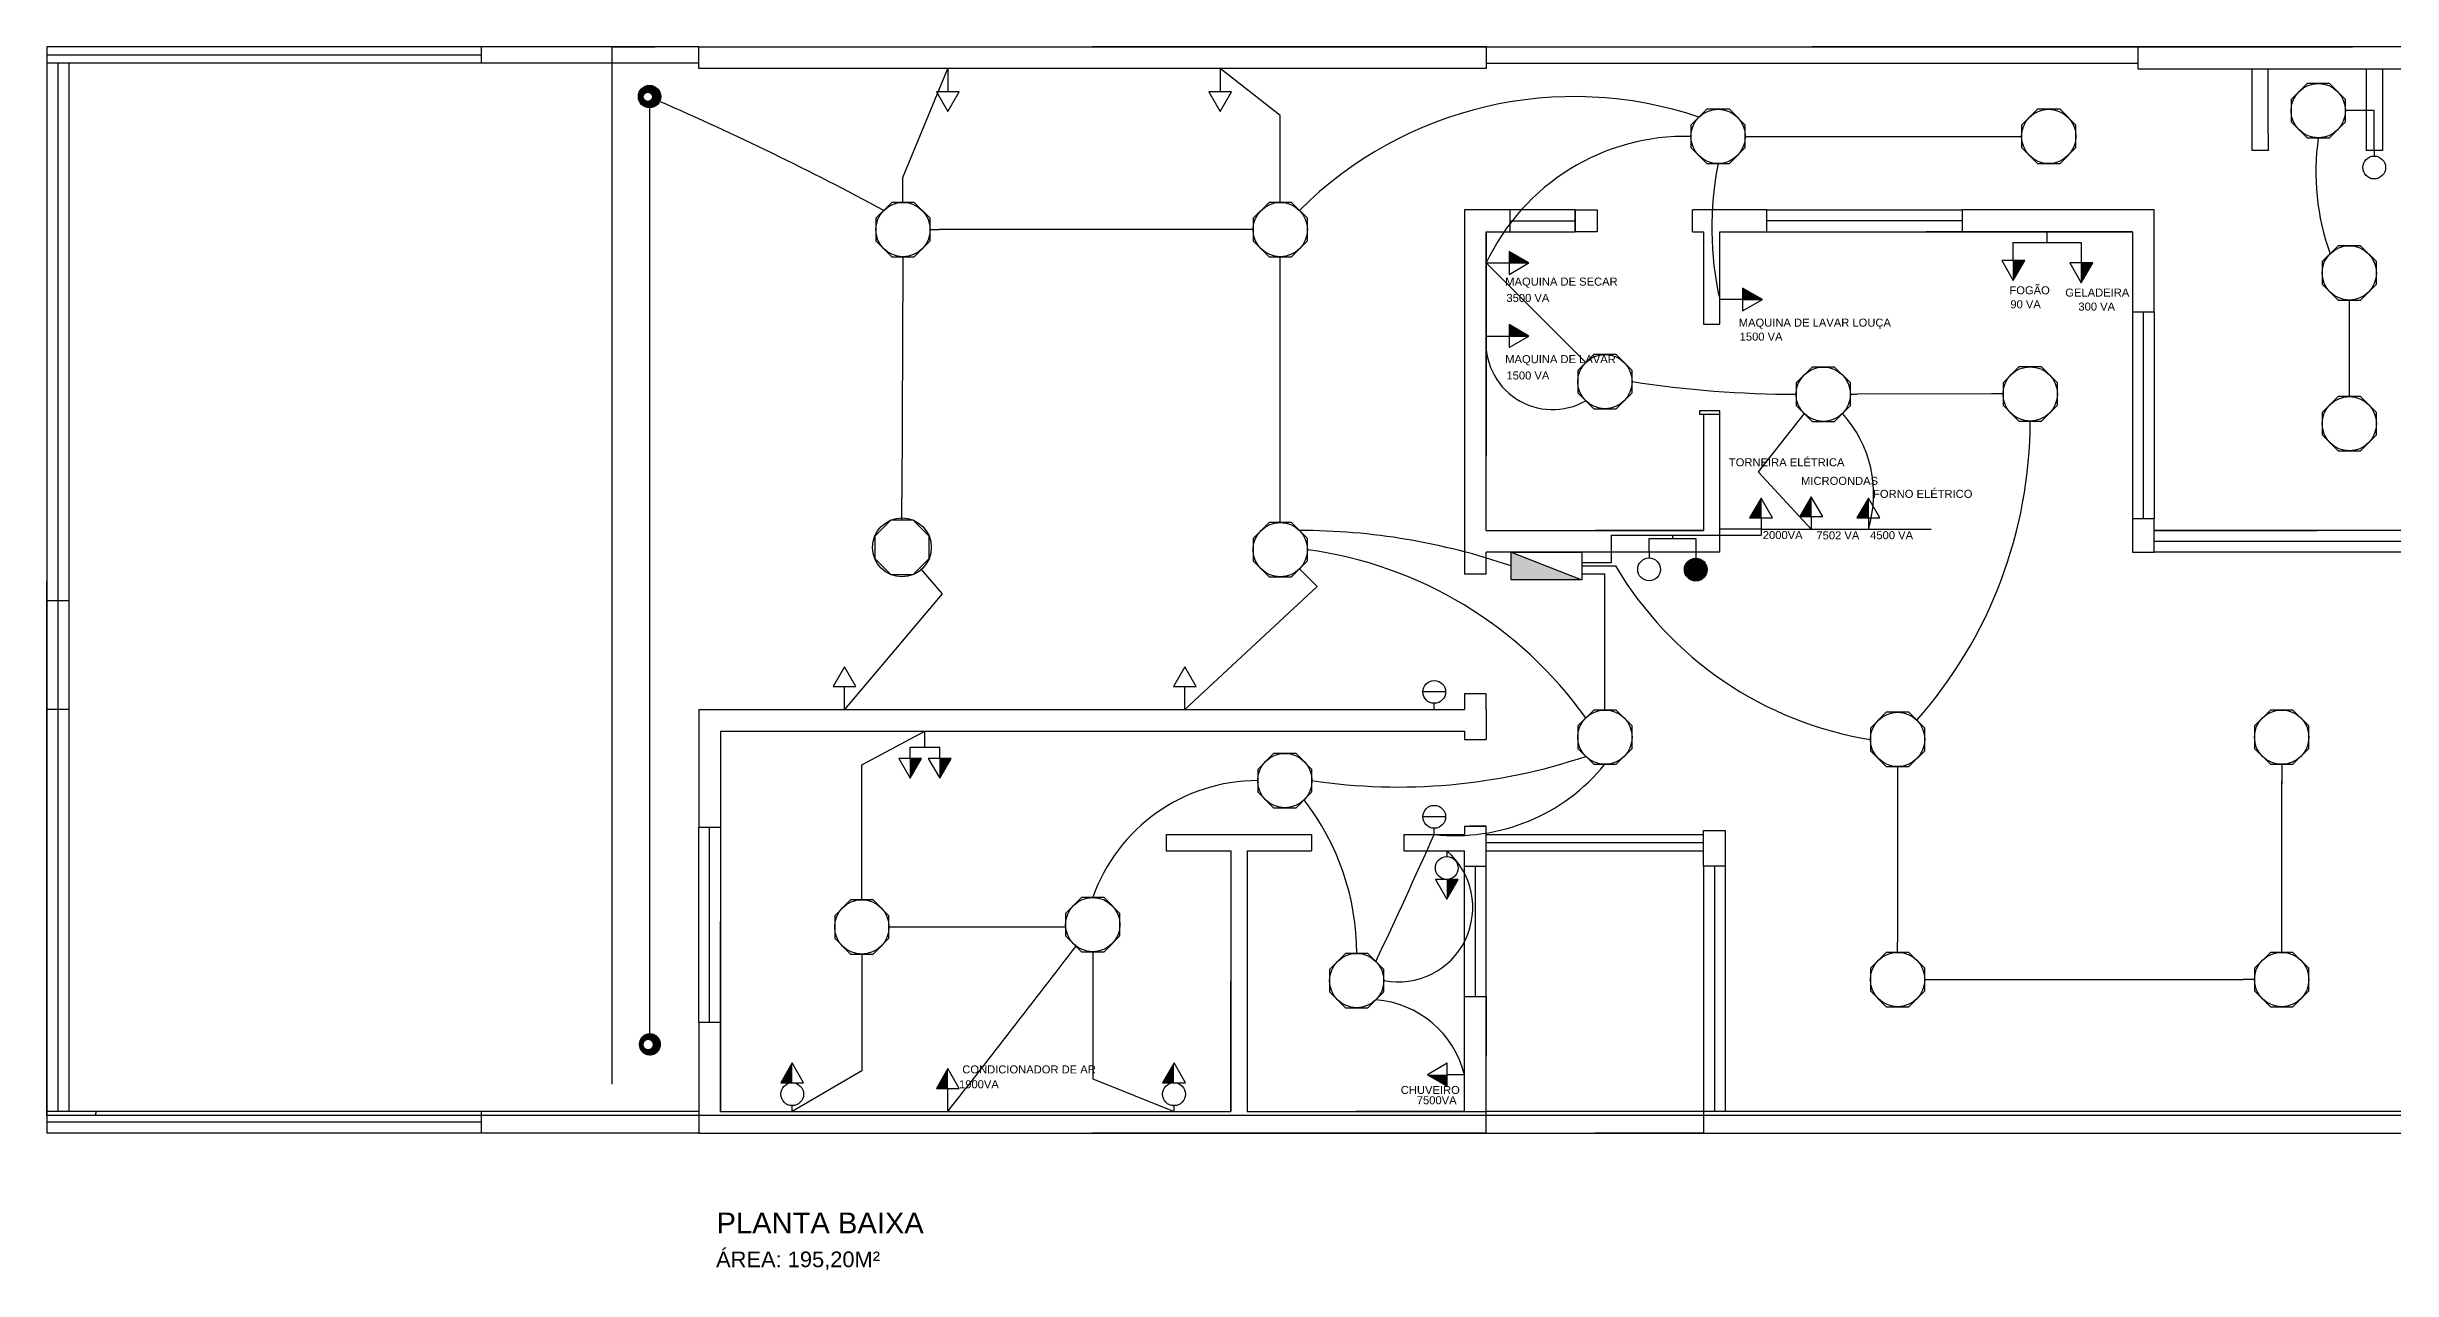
# Model space of a CAD drawing. Header units: millimetres. Extents: x 710 to 42519, y 131 to 10830.
# Drawn here: x 710 to 21225, y 131 to 10830 of the extents above; entities that cross this region are included whole.
import ezdxf

# ---------------------------------------------------------------- set-up
doc = ezdxf.new("R2010")
doc.units = ezdxf.units.MM
for name, color, linetype in [('ELETRODUTOS', 7, 'Continuous'), ('INTERRUPTORES', 7, 'Continuous'), ('LAMPADAS', 7, 'Continuous'), ('TOMADAS', 230, 'Continuous')]:
    doc.layers.add(name, color=color, linetype=linetype)
doc.styles.add('ESTILO1', font='arial.ttf')
doc.styles.get("Standard").update_dxf_attribs({"font": 'arial.ttf'})
doc.dimstyles.new('ARQUITETURA1', dxfattribs={"dimscale": 0.01, "dimtxt": 17.037, "dimasz": 5.281, "dimexe": 5.3655, "dimexo": 6.7675, "dimgap": 2.5, "dimtad": 0, "dimrnd": 0.001, "dimzin": 0, "dimdsep": 46, "dimtxsty": 'ESTILO1', "dimblk1": 'OPEN30', "dimblk2": 'OPEN30', "dimsah": 1, "dimcen": 1.5975, "dimdle": 0.02, "dimclrt": 3, "dimadec": 0, "dimazin": 0, "dimtfac": 1, "dimtofl": 0, "dimtmove": 2, "dimatfit": 3, "dimldrblk": 'OPEN30', "dimfxl": 1, "dimtolj": 1, "dimarcsym": 0})

# ---------------------------------------------------------------- blocks, each defined once
blk = doc.blocks.new('_OPEN30')
at = {"color": 0, "linetype": 'ByBlock'}
for p, q in [((-1, 0), (0, 0)), ((0, 0), (-1, 0)), ((0, 0), (-1, 0))]:
    blk.add_line(p, q, dxfattribs=at)
blk = doc.blocks.new('*D181')
at = {"color": 0, "lineweight": -2}
for p, q in [((5652, 10830), (5652, 10830)), ((5652, 10830), (6031, 10830)), ((6412, 10830), (6032, 10830)), ((6412, 10830), (6412, 10830))]:
    blk.add_line(p, q, dxfattribs=at)
at = {"layer": 'Defpoints', "color": 0}
for p in [(5652, 10830), (6412, 10830), (6412, 10830)]:
    blk.add_point(p, dxfattribs=at)
at = {"color": 0, "lineweight": -2, "xscale": 0.0528100000000002, "yscale": 0.0528100000000002, "zscale": 0.0528100000000002, "rotation": 180}
blk.add_blockref('_OPEN30', (5652, 10830), dxfattribs=at)
at = {"color": 0, "lineweight": -2, "xscale": 0.0528100000000002, "yscale": 0.0528100000000002, "zscale": 0.0528100000000002}
blk.add_blockref('_OPEN30', (6412, 10830), dxfattribs=at)
at = {"color": 3, "insert": (6032, 10830), "char_height": 0.17, "attachment_point": 5, "style": 'ESTILO1'}
blk.add_mtext('\\A1;760.14', dxfattribs=at)
blk = doc.blocks.new('*D182')
at = {"color": 0, "lineweight": -2}
for p, q in [((6412, 10830), (6412, 10830)), ((6412, 10830), (9856, 10830)), ((13301, 10830), (9857, 10830)), ((13301, 10830), (13301, 10830))]:
    blk.add_line(p, q, dxfattribs=at)
at = {"layer": 'Defpoints', "color": 0}
for p in [(6412, 10830), (13301, 10830), (13301, 10830)]:
    blk.add_point(p, dxfattribs=at)
at = {"color": 0, "lineweight": -2, "xscale": 0.0528100000000002, "yscale": 0.0528100000000002, "zscale": 0.0528100000000002, "rotation": 180}
blk.add_blockref('_OPEN30', (6412, 10830), dxfattribs=at)
at = {"color": 0, "lineweight": -2, "xscale": 0.0528100000000002, "yscale": 0.0528100000000002, "zscale": 0.0528100000000002}
blk.add_blockref('_OPEN30', (13301, 10830), dxfattribs=at)
at = {"color": 3, "insert": (9856, 10830), "char_height": 0.17, "attachment_point": 5, "style": 'ESTILO1'}
blk.add_mtext('\\A1;6888.80', dxfattribs=at)
blk = doc.blocks.new('*D183')
at = {"color": 0, "lineweight": -2}
for p, q in [((13301, 10830), (13301, 10830)), ((13301, 10830), (16151, 10830)), ((19002, 10830), (16152, 10830)), ((19002, 10830), (19002, 10830))]:
    blk.add_line(p, q, dxfattribs=at)
at = {"layer": 'Defpoints', "color": 0}
for p in [(13301, 10830), (19002, 10830), (19002, 10830)]:
    blk.add_point(p, dxfattribs=at)
at = {"color": 0, "lineweight": -2, "xscale": 0.0528100000000002, "yscale": 0.0528100000000002, "zscale": 0.0528100000000002, "rotation": 180}
blk.add_blockref('_OPEN30', (13301, 10830), dxfattribs=at)
at = {"color": 0, "lineweight": -2, "xscale": 0.0528100000000002, "yscale": 0.0528100000000002, "zscale": 0.0528100000000002}
blk.add_blockref('_OPEN30', (19002, 10830), dxfattribs=at)
at = {"color": 3, "insert": (16151, 10830), "char_height": 0.17, "attachment_point": 5, "style": 'ESTILO1'}
blk.add_mtext('\\A1;5701.08', dxfattribs=at)
blk = doc.blocks.new('*D184')
at = {"color": 0, "lineweight": -2}
for p, q in [((19002, 10830), (19002, 10830)), ((19002, 10830), (20878, 10830)), ((22755, 10830), (20879, 10830)), ((22755, 10828), (22755, 10830))]:
    blk.add_line(p, q, dxfattribs=at)
at = {"layer": 'Defpoints', "color": 0}
for p in [(19002, 10830), (22755, 10830), (22755, 10828)]:
    blk.add_point(p, dxfattribs=at)
at = {"color": 0, "lineweight": -2, "xscale": 0.0528100000000002, "yscale": 0.0528100000000002, "zscale": 0.0528100000000002, "rotation": 180}
blk.add_blockref('_OPEN30', (19002, 10830), dxfattribs=at)
at = {"color": 0, "lineweight": -2, "xscale": 0.0528100000000002, "yscale": 0.0528100000000002, "zscale": 0.0528100000000002}
blk.add_blockref('_OPEN30', (22755, 10830), dxfattribs=at)
at = {"color": 3, "insert": (20878, 10830), "char_height": 0.17, "attachment_point": 5, "style": 'ESTILO1'}
blk.add_mtext('\\A1;3753.21', dxfattribs=at)
blk = doc.blocks.new('*D190')
at = {"color": 0, "lineweight": -2}
for p, q in [((6412, 1328), (6412, 1328)), ((6412, 1328), (9856, 1328)), ((13301, 1328), (9857, 1328)), ((13301, 1328), (13301, 1328))]:
    blk.add_line(p, q, dxfattribs=at)
at = {"layer": 'Defpoints', "color": 0}
for p in [(6412, 1328), (13301, 1328), (13301, 1328)]:
    blk.add_point(p, dxfattribs=at)
at = {"color": 0, "lineweight": -2, "xscale": 0.0528100000000002, "yscale": 0.0528100000000002, "zscale": 0.0528100000000002, "rotation": 180}
blk.add_blockref('_OPEN30', (6412, 1328), dxfattribs=at)
at = {"color": 0, "lineweight": -2, "xscale": 0.0528100000000002, "yscale": 0.0528100000000002, "zscale": 0.0528100000000002}
blk.add_blockref('_OPEN30', (13301, 1328), dxfattribs=at)
at = {"color": 3, "insert": (9856, 1328), "char_height": 0.17, "attachment_point": 5, "style": 'ESTILO1'}
blk.add_mtext('\\A1;6888.80', dxfattribs=at)
blk = doc.blocks.new('*D191')
at = {"color": 0, "lineweight": -2}
for p, q in [((13301, 1328), (13301, 1328)), ((13301, 1328), (14250, 1328)), ((15201, 1328), (14251, 1328)), ((15201, 1328), (15201, 1328))]:
    blk.add_line(p, q, dxfattribs=at)
at = {"layer": 'Defpoints', "color": 0}
for p in [(13301, 1328), (15201, 1328), (15201, 1328)]:
    blk.add_point(p, dxfattribs=at)
at = {"color": 0, "lineweight": -2, "xscale": 0.0528100000000002, "yscale": 0.0528100000000002, "zscale": 0.0528100000000002, "rotation": 180}
blk.add_blockref('_OPEN30', (13301, 1328), dxfattribs=at)
at = {"color": 0, "lineweight": -2, "xscale": 0.0528100000000002, "yscale": 0.0528100000000002, "zscale": 0.0528100000000002}
blk.add_blockref('_OPEN30', (15201, 1328), dxfattribs=at)
at = {"color": 3, "insert": (14251, 1328), "char_height": 0.17, "attachment_point": 5, "style": 'ESTILO1'}
blk.add_mtext('\\A1;1900.36', dxfattribs=at)
blk = doc.blocks.new('*D192')
at = {"color": 0, "lineweight": -2}
for p, q in [((15201, 1328), (15201, 1328)), ((15201, 1328), (23443, 1328)), ((31687, 1328), (23444, 1328)), ((31687, 1328), (31687, 1328))]:
    blk.add_line(p, q, dxfattribs=at)
at = {"layer": 'Defpoints', "color": 0}
for p in [(15201, 1328), (31687, 1328), (31687, 1328)]:
    blk.add_point(p, dxfattribs=at)
at = {"color": 0, "lineweight": -2, "xscale": 0.0528100000000002, "yscale": 0.0528100000000002, "zscale": 0.0528100000000002, "rotation": 180}
blk.add_blockref('_OPEN30', (15201, 1328), dxfattribs=at)
at = {"color": 0, "lineweight": -2, "xscale": 0.0528100000000002, "yscale": 0.0528100000000002, "zscale": 0.0528100000000002}
blk.add_blockref('_OPEN30', (31687, 1328), dxfattribs=at)
at = {"color": 3, "insert": (23444, 1328), "char_height": 0.17, "attachment_point": 5, "style": 'ESTILO1'}
blk.add_mtext('\\A1;16485.62', dxfattribs=at)
blk = doc.blocks.new('*D207')
at = {"color": 0, "lineweight": -2}
for p, q in [((13301, 9213), (13301, 9213)), ((13301, 9213), (13301, 7257)), ((13301, 6600), (13301, 7256)), ((13301, 6600), (13301, 6600))]:
    blk.add_line(p, q, dxfattribs=at)
at = {"layer": 'Defpoints', "color": 0}
for p in [(13301, 9213), (13301, 6600), (13301, 6600)]:
    blk.add_point(p, dxfattribs=at)
at = {"color": 0, "lineweight": -2, "xscale": 0.0528100000000002, "yscale": 0.0528100000000002, "zscale": 0.0528100000000002}
for p, rotation in [((13301, 9213), 90), ((13301, 6600), 270)]:
    blk.add_blockref('_OPEN30', p, dxfattribs=dict(at, rotation=rotation))
at = {"color": 3, "insert": (13301, 7257), "char_height": 0.17, "attachment_point": 5, "rotation": 90, "style": 'ESTILO1'}
blk.add_mtext('\\A1;2612.99', dxfattribs=at)
blk = doc.blocks.new('*D208')
at = {"color": 0, "lineweight": -2}
for p, q in [((13301, 6600), (13301, 6600)), ((13301, 6600), (14250, 6600)), ((15201, 6600), (14251, 6600)), ((15201, 6600), (15201, 6600))]:
    blk.add_line(p, q, dxfattribs=at)
at = {"layer": 'Defpoints', "color": 0}
for p in [(13301, 6600), (15201, 6600), (15201, 6600)]:
    blk.add_point(p, dxfattribs=at)
at = {"color": 0, "lineweight": -2, "xscale": 0.0528100000000002, "yscale": 0.0528100000000002, "zscale": 0.0528100000000002, "rotation": 180}
blk.add_blockref('_OPEN30', (13301, 6600), dxfattribs=at)
at = {"color": 0, "lineweight": -2, "xscale": 0.0528100000000002, "yscale": 0.0528100000000002, "zscale": 0.0528100000000002}
blk.add_blockref('_OPEN30', (15201, 6600), dxfattribs=at)
at = {"color": 3, "insert": (14251, 6600), "char_height": 0.17, "attachment_point": 5, "style": 'ESTILO1'}
blk.add_mtext('\\A1;1900.36', dxfattribs=at)
blk = doc.blocks.new('*D209')
at = {"color": 0, "lineweight": -2}
for p, q in [((15344, 9213), (15344, 9212)), ((15344, 9212), (17148, 9212)), ((18954, 9212), (17149, 9212)), ((18954, 9213), (18954, 9212))]:
    blk.add_line(p, q, dxfattribs=at)
at = {"layer": 'Defpoints', "color": 0}
for p in [(15344, 9213), (18954, 9213), (18954, 9212)]:
    blk.add_point(p, dxfattribs=at)
at = {"color": 0, "lineweight": -2, "xscale": 0.0528100000000002, "yscale": 0.0528100000000002, "zscale": 0.0528100000000002, "rotation": 180}
blk.add_blockref('_OPEN30', (15344, 9212), dxfattribs=at)
at = {"color": 0, "lineweight": -2, "xscale": 0.0528100000000002, "yscale": 0.0528100000000002, "zscale": 0.0528100000000002}
blk.add_blockref('_OPEN30', (18954, 9212), dxfattribs=at)
at = {"color": 3, "insert": (17149, 9212), "char_height": 0.17, "attachment_point": 5, "style": 'ESTILO1'}
blk.add_mtext('\\A1;3610.68', dxfattribs=at)
blk = doc.blocks.new('*D211')
at = {"color": 0, "lineweight": -2}
for p, q in [((19144, 6600), (19144, 6600)), ((19144, 6600), (20569, 6600)), ((21995, 6600), (20570, 6600)), ((21995, 6600), (21995, 6600))]:
    blk.add_line(p, q, dxfattribs=at)
at = {"layer": 'Defpoints', "color": 0}
for p in [(19144, 6600), (21995, 6600), (21995, 6600)]:
    blk.add_point(p, dxfattribs=at)
at = {"color": 0, "lineweight": -2, "xscale": 0.0528100000000002, "yscale": 0.0528100000000002, "zscale": 0.0528100000000002, "rotation": 180}
blk.add_blockref('_OPEN30', (19144, 6600), dxfattribs=at)
at = {"color": 0, "lineweight": -2, "xscale": 0.0528100000000002, "yscale": 0.0528100000000002, "zscale": 0.0528100000000002}
blk.add_blockref('_OPEN30', (21995, 6600), dxfattribs=at)
at = {"color": 3, "insert": (20570, 6600), "char_height": 0.17, "attachment_point": 5, "style": 'ESTILO1'}
blk.add_mtext('\\A1;2850.54', dxfattribs=at)
blk = doc.blocks.new('*D221')
at = {"color": 0, "lineweight": -2}
for p, q in [((6602, 4844), (6602, 4844)), ((6602, 4844), (6602, 3182)), ((6602, 1518), (6602, 3181)), ((6602, 1518), (6602, 1518))]:
    blk.add_line(p, q, dxfattribs=at)
at = {"layer": 'Defpoints', "color": 0}
for p in [(6602, 4844), (6602, 4844), (6602, 1518)]:
    blk.add_point(p, dxfattribs=at)
at = {"color": 0, "lineweight": -2, "xscale": 0.0528100000000002, "yscale": 0.0528100000000002, "zscale": 0.0528100000000002}
for p, rotation in [((6602, 4844), 90), ((6602, 1518), 270)]:
    blk.add_blockref('_OPEN30', p, dxfattribs=dict(at, rotation=rotation))
at = {"color": 3, "insert": (6602, 3181), "char_height": 0.17, "attachment_point": 5, "rotation": 90, "style": 'ESTILO1'}
blk.add_mtext('\\A1;3325.63', dxfattribs=at)
blk = doc.blocks.new('*D223')
at = {"color": 0, "lineweight": -2}
for p, q in [((11068, 3799), (11067, 3799)), ((11068, 3799), (11068, 2659)), ((11068, 1518), (11068, 2658)), ((11068, 1518), (11067, 1518))]:
    blk.add_line(p, q, dxfattribs=at)
at = {"layer": 'Defpoints', "color": 0}
for p in [(11068, 3799), (11068, 3799), (11068, 1518)]:
    blk.add_point(p, dxfattribs=at)
at = {"color": 0, "lineweight": -2, "xscale": 0.0528100000000002, "yscale": 0.0528100000000002, "zscale": 0.0528100000000002}
for p, rotation in [((11068, 3799), 90), ((11068, 1518), 270)]:
    blk.add_blockref('_OPEN30', p, dxfattribs=dict(at, rotation=rotation))
at = {"color": 3, "insert": (11068, 2659), "char_height": 0.17, "attachment_point": 5, "rotation": 90, "style": 'ESTILO1'}
blk.add_mtext('\\A1;2280.43', dxfattribs=at)
blk = doc.blocks.new('*D225')
at = {"color": 0, "lineweight": -2}
for p, q in [((11210, 1518), (11210, 1519)), ((11210, 1518), (12160, 1518)), ((13111, 1518), (12161, 1518)), ((13111, 1518), (13111, 1519))]:
    blk.add_line(p, q, dxfattribs=at)
at = {"layer": 'Defpoints', "color": 0}
for p in [(11210, 1518), (13111, 1518), (13111, 1518)]:
    blk.add_point(p, dxfattribs=at)
at = {"color": 0, "lineweight": -2, "xscale": 0.0528100000000002, "yscale": 0.0528100000000002, "zscale": 0.0528100000000002, "rotation": 180}
blk.add_blockref('_OPEN30', (11210, 1518), dxfattribs=at)
at = {"color": 0, "lineweight": -2, "xscale": 0.0528100000000002, "yscale": 0.0528100000000002, "zscale": 0.0528100000000002}
blk.add_blockref('_OPEN30', (13111, 1518), dxfattribs=at)
at = {"color": 3, "insert": (12160, 1518), "char_height": 0.17, "attachment_point": 5, "style": 'ESTILO1'}
blk.add_mtext('\\A1;1900.36', dxfattribs=at)
blk = doc.blocks.new('*D238')
at = {"color": 0, "lineweight": -2}
for p, q in [((1139, 1518), (1139, 1518)), ((1139, 1518), (1139, 1503)), ((1139, 1486), (1139, 1502)), ((1139, 1486), (1139, 1486))]:
    blk.add_line(p, q, dxfattribs=at)
at = {"layer": 'Defpoints', "color": 0}
for p in [(1139, 1518), (1139, 1486), (1139, 1486)]:
    blk.add_point(p, dxfattribs=at)
at = {"color": 0, "lineweight": -2, "xscale": 0.0528100000000002, "yscale": 0.0528100000000002, "zscale": 0.0528100000000002}
for p, rotation in [((1139, 1518), 90), ((1139, 1486), 270)]:
    blk.add_blockref('_OPEN30', p, dxfattribs=dict(at, rotation=rotation))
at = {"color": 3, "insert": (1139, 1502), "char_height": 0.17, "attachment_point": 5, "rotation": 90, "style": 'ESTILO1'}
blk.add_mtext('\\A1;32.25', dxfattribs=at)
blk = doc.blocks.new('*D245')
at = {"color": 0, "lineweight": -2}
for p, q in [((711, 10830), (711, 10830)), ((711, 10830), (711, 6157)), ((711, 1482), (711, 6156)), ((42337, 1482), (711, 1482))]:
    blk.add_line(p, q, dxfattribs=at)
at = {"layer": 'Defpoints', "color": 0}
for p in [(711, 10830), (711, 1482), (42338, 1482)]:
    blk.add_point(p, dxfattribs=at)
at = {"color": 0, "lineweight": -2, "xscale": 0.0528100000000002, "yscale": 0.0528100000000002, "zscale": 0.0528100000000002}
for p, rotation in [((711, 10830), 90), ((711, 1482), 270)]:
    blk.add_blockref('_OPEN30', p, dxfattribs=dict(at, rotation=rotation))
at = {"color": 3, "insert": (711, 6156), "char_height": 0.17, "attachment_point": 5, "rotation": 90, "style": 'ESTILO1'}
blk.add_mtext('\\A1;9347.91', dxfattribs=at)
blk = doc.blocks.new('*D270')
at = {"color": 0, "lineweight": -2}
for p, q in [((13111, 1518), (13111, 1519)), ((13111, 1518), (13301, 1518)), ((13301, 1518), (13301, 1519))]:
    blk.add_line(p, q, dxfattribs=at)
at = {"layer": 'Defpoints', "color": 0}
for p in [(13111, 1518), (13301, 1518), (13301, 1518)]:
    blk.add_point(p, dxfattribs=at)
at = {"color": 0, "lineweight": -2, "xscale": 0.0528100000000002, "yscale": 0.0528100000000002, "zscale": 0.0528100000000002, "rotation": 180}
blk.add_blockref('_OPEN30', (13111, 1518), dxfattribs=at)
at = {"color": 0, "lineweight": -2, "xscale": 0.0528100000000002, "yscale": 0.0528100000000002, "zscale": 0.0528100000000002}
blk.add_blockref('_OPEN30', (13301, 1518), dxfattribs=at)
at = {"color": 3, "insert": (12858, 1519), "char_height": 0.17, "attachment_point": 5, "style": 'ESTILO1'}
blk.add_mtext('\\A1;190.04', dxfattribs=at)
blk = doc.blocks.new('*D274')
at = {"color": 0, "lineweight": -2}
for p, q in [((13301, 2525), (13301, 2525)), ((13301, 2525), (13301, 2004)), ((13301, 1482), (13301, 2003)), ((42351, 1482), (13301, 1482))]:
    blk.add_line(p, q, dxfattribs=at)
at = {"layer": 'Defpoints', "color": 0}
for p in [(13301, 2525), (13301, 1482), (42351, 1482)]:
    blk.add_point(p, dxfattribs=at)
at = {"color": 0, "lineweight": -2, "xscale": 0.0528100000000002, "yscale": 0.0528100000000002, "zscale": 0.0528100000000002}
for p, rotation in [((13301, 2525), 90), ((13301, 1482), 270)]:
    blk.add_blockref('_OPEN30', p, dxfattribs=dict(at, rotation=rotation))
at = {"color": 3, "insert": (13301, 2003), "char_height": 0.17, "attachment_point": 5, "rotation": 90, "style": 'ESTILO1'}
blk.add_mtext('\\A1;1042.46', dxfattribs=at)

msp = doc.modelspace()

# ---------------------------------------------------------------- hatches: boundary and pattern name
h = msp.add_hatch(color=256)
h.paths.add_polyline_path([(6080.232, 10395.429, 1), (5884.232, 10395.429, 1)])
h.paths.add_polyline_path([(6006.9, 10393.677, -1), (5926.9, 10393.677, -1)], flags=16)
for points in [[(13500.553, 9040.728), (13500.553, 8940.728), (13673.758, 8940.728)], [(18011.172, 8960.624), (17911.172, 8960.624), (17911.172, 8787.419)], [(18606.221, 8940.624), (18506.221, 8940.624), (18506.221, 8767.419)], [(15543.256, 8720.624), (15543.256, 8620.624), (15716.461, 8620.624)], [(13500.553, 8401.176), (13500.553, 8301.176), (13673.758, 8301.176)], [(15604.902, 6710.904), (15704.902, 6710.904), (15704.902, 6884.109)], [(16044.119, 6722.207), (16144.119, 6722.207), (16144.119, 6895.412)], [(16543.918, 6710.904), (16643.918, 6710.904), (16643.918, 6884.109)], [(13517.722, 6169.668), (14137.722, 6169.668), (13517.722, 6409.668)], [(8361.346, 4606.261), (8261.346, 4606.261), (8261.346, 4433.056)], [(8620.079, 4606.261), (8520.079, 4606.261), (8520.079, 4433.056)], [(8491.528, 1719.93), (8591.528, 1719.93), (8591.528, 1893.136)], [(12960.118, 1740), (12960.118, 1840), (12786.913, 1840)]]:
    msp.add_hatch(color=256).paths.add_polyline_path(points)
h = msp.add_hatch(color=256)
h.paths.add_polyline_path([(6083, 2105, 1), (5887, 2105, 1)])
h.paths.add_polyline_path([(6009.667, 2103.249, -1), (5929.667, 2103.249, -1)], flags=16)
at = {"layer": 'INTERRUPTORES'}
msp.add_hatch(color=256, dxfattribs=at).paths.add_polyline_path([(15134.032, 6158.507, 1), (15134.032, 6358.507, 1)])
at = {"layer": 'TOMADAS'}
for points in [[(13055.79, 3547.709), (12955.79, 3547.709), (12955.79, 3374.504)], [(7130, 1769.369), (7230, 1769.369), (7230, 1942.574)], [(10470, 1769.369), (10570, 1769.369), (10570, 1942.574)]]:
    msp.add_hatch(color=256, dxfattribs=at).paths.add_polyline_path(points)

# ---------------------------------------------------------------- linework, layer by layer
for p, q in [((710.825, 10830.083), (710.825, 1328.288)), ((6411.903, 10830.083), (710.825, 10830.083)), ((4511.543, 10758.819), (710.825, 10758.819)), ((6411.903, 10687.556), (710.825, 10687.556)), ((805.843, 10687.556), (805.843, 1518.324)), ((900.861, 10687.556), (900.861, 1518.324)), ((4511.543, 10687.556), (4511.543, 10830.083)), ((13300.704, 10830.083), (19001.781, 10830.083)), ((13300.704, 10687.556), (19001.781, 10687.556)), ((8199.098, 9689.008), (8591.553, 10640.047)), ((8591.553, 10640.047), (8591.553, 10490.047)), ((8591.553, 10488.456), (8591.553, 10438.456)), ((10973.688, 10640.047), (10973.688, 10490.047)), ((11499.098, 10229.478), (10973.688, 10640.047)), ((10973.688, 10488.456), (10973.688, 10438.456)), ((19999.469, 9925.332), (19999.469, 10637.966)), ((20141.996, 10637.966), (20997.158, 10637.966)), ((20141.996, 10067.859), (20141.996, 10637.966)), ((20997.158, 10637.966), (20997.158, 10067.859)), ((21139.685, 10637.966), (21139.685, 9925.332)), ((5982.232, 10297.429), (5982.232, 2197.538)), ((21068.421, 10275.332), (20816.639, 10273.854)), ((21068.421, 9925.332), (21068.421, 10275.332)), ((11499.098, 9470.004), (11499.098, 10229.478)), ((20141.996, 10067.859), (20141.996, 10067.859)), ((20141.996, 10067.859), (20141.996, 9925.332)), ((20997.158, 10067.859), (20997.158, 10067.859)), ((20997.158, 10067.859), (20997.158, 9925.332)), ((15567.098, 10047.585), (17984.008, 10047.584)), ((20141.996, 9925.332), (19999.469, 9925.332)), ((21139.685, 9925.332), (20997.158, 9925.332)), ((8199.098, 9470.004), (8199.098, 9689.008)), ((8436.643, 9232.459), (8516.643, 9232.459)), ((11161.553, 9232.459), (8516.643, 9232.459)), ((11261.553, 9232.459), (11161.553, 9232.459)), ((13508.966, 9212.697), (13508.966, 9404.814)), ((14077.771, 9404.814), (13508.966, 9404.814)), ((13508.966, 9308.755), (14077.771, 9308.755)), ((14077.771, 9404.814), (14077.771, 9212.697)), ((14269.887, 9404.814), (14269.887, 9212.697)), ((14269.887, 9404.814), (14269.887, 9262.287)), ((15106.045, 9212.697), (15106.045, 9404.814)), ((15106.045, 9262.287), (15106.045, 9404.814)), ((15756.386, 9212.697), (15756.386, 9404.814)), ((15756.386, 9404.814), (17466.71, 9404.814)), ((17466.71, 9308.755), (15756.386, 9308.755)), ((17466.71, 9212.697), (17466.71, 9404.814)), ((13300.704, 6599.704), (13300.704, 9212.697)), ((13508.966, 9212.697), (14077.771, 9212.697)), ((15106.045, 9212.697), (15201.063, 9212.697)), ((15201.063, 9212.697), (15201.063, 8406.421)), ((15756.386, 9212.697), (17466.71, 9212.697)), ((17911.172, 8960.624), (17911.172, 9120.624)), ((17911.172, 9120.624), (18506.221, 9120.624)), ((18208.696, 9120.624), (18208.696, 9212.697)), ((18506.221, 9120.624), (18506.221, 8940.624)), ((8199.098, 8934.914), (8189.771, 6890.004)), ((8199.098, 8994.914), (8199.098, 8934.914)), ((11499.098, 6670.004), (11499.098, 8994.914)), ((13300.704, 8940.728), (13450.704, 8940.728)), ((14171.128, 8070.429), (13300.859, 8940.698)), ((13450.553, 8940.728), (13500.553, 8940.728)), ((13500.553, 8940.728), (13673.758, 8940.728)), ((17911.172, 8960.624), (17911.172, 8787.419)), ((18506.221, 8940.624), (18506.221, 8767.419)), ((15543.256, 8620.624), (15343.419, 8620.681)), ((15543.256, 8620.624), (15716.461, 8620.624)), ((18954.272, 8512.869), (18954.272, 6705.932)), ((19049.29, 6705.932), (19049.29, 8512.869)), ((19144.308, 8512.869), (19144.308, 6705.932)), ((20850.654, 8616.06), (20850.654, 7771.887)), ((13300.704, 8301.176), (13450.704, 8301.176)), ((13450.553, 8301.176), (13500.553, 8301.176)), ((13500.553, 8301.176), (13673.758, 8301.176)), ((15201.063, 7617.772), (15201.063, 6599.704)), ((15201.063, 7617.772), (15343.59, 7617.772)), ((15343.59, 6409.668), (15343.59, 7617.772)), ((16081.128, 7624.489), (15679.06, 7113.763)), ((16486.643, 7792.459), (16546.643, 7792.459)), ((17721.553, 7794.586), (16546.643, 7792.459)), ((17821.553, 7794.586), (17721.553, 7794.586)), ((15679.06, 7113.763), (16144.119, 6612.028)), ((8189.771, 6690.004), (8189.771, 6890.004)), ((15704.902, 6710.904), (15704.902, 6884.109)), ((16144.119, 6722.207), (16144.119, 6895.412)), ((16643.918, 6710.904), (16643.918, 6884.109)), ((13300.704, 6599.704), (15201.063, 6599.704)), ((15704.902, 6612.01), (15343.59, 6612.01)), ((15704.902, 6710.904), (15704.902, 6612.01)), ((15704.902, 6612.01), (16643.918, 6612.049)), ((15704.902, 6612.01), (15704.902, 6560)), ((16144.119, 6722.207), (16144.119, 6612.028)), ((16643.918, 6710.904), (16643.918, 6612.049)), ((16643.918, 6612.049), (17193.183, 6612.073)), ((18954.272, 6705.932), (19144.308, 6705.932)), ((21685.592, 6599.704), (19144.308, 6599.704)), ((15343.59, 6409.668), (13300.704, 6409.668)), ((13300.704, 6219.632), (13300.704, 6409.668)), ((13517.722, 6409.668), (14137.722, 6169.668)), ((14397.722, 6320), (14397.722, 6560)), ((14397.722, 6560), (14929.888, 6560)), ((14725.792, 6409.668), (14725.792, 6529.566)), ((14725.792, 6529.566), (15133.983, 6529.566)), ((14929.888, 6560), (14929.888, 6529.566)), ((14929.888, 6560), (15705.597, 6560)), ((15133.983, 6529.566), (15133.983, 6409.668)), ((18954.272, 6409.668), (19144.308, 6409.668)), ((21685.592, 6504.686), (19144.308, 6504.686)), ((21685.592, 6409.668), (19144.308, 6409.668)), ((8357.741, 6257.792), (8540.66, 6045.8)), ((11667.067, 6264.489), (11822.631, 6108.926)), ((13300.704, 6219.632), (13110.668, 6219.632)), ((14137.722, 6320), (14397.722, 6320)), ((14137.722, 6289.668), (14431.889, 6289.668)), ((14137.722, 6220), (14339.098, 6220)), ((14339.098, 5150.004), (14339.098, 6220)), ((14431.889, 6289.668), (14431.889, 6289.668)), ((900.861, 5984.167), (710.825, 5984.167)), ((8540.66, 6045.8), (7687.806, 5033.988)), ((11822.631, 6108.926), (10664.18, 5033.988)), ((7687.806, 5185.578), (7687.806, 5235.578)), ((7687.806, 5033.988), (7687.806, 5183.988)), ((10664.18, 5185.578), (10664.18, 5235.578)), ((10664.18, 5033.988), (10664.18, 5183.988)), ((13300.704, 5170.878), (13110.668, 5170.878)), ((13110.668, 5170.878), (13110.668, 5033.988)), ((13300.704, 5033.988), (13300.704, 5170.878)), ((14339.098, 5030.004), (14339.098, 5150.004)), ((900.861, 5033.988), (710.825, 5033.988)), ((6411.903, 5033.988), (6411.903, 4005.418)), ((6411.903, 5033.988), (13110.668, 5033.988)), ((13300.704, 5033.988), (13300.704, 4772.688)), ((6601.938, 4843.952), (6601.938, 4005.418)), ((6601.938, 4843.952), (13110.668, 4843.952)), ((7839.098, 4549.978), (8390.713, 4843.952)), ((8390.713, 4705.154), (8390.713, 4843.952)), ((8561.553, 4843.952), (9361.553, 4843.952)), ((13110.668, 4843.952), (13110.668, 4772.688)), ((13110.668, 4772.688), (13300.704, 4772.688)), ((13158.177, 4772.688), (13300.704, 4772.688)), ((7839.098, 3370.004), (7839.098, 4549.978)), ((8261.346, 4606.261), (8261.346, 4705.154)), ((8261.346, 4705.154), (8520.079, 4705.154)), ((8261.346, 4606.261), (8261.346, 4433.056)), ((8520.079, 4606.261), (8520.079, 4705.154)), ((8520.079, 4606.261), (8520.079, 4433.056)), ((16899.098, 4534.914), (16899.098, 4434.914)), ((20259.098, 4554.914), (20259.098, 4384.914)), ((16899.098, 4434.914), (16899.098, 3000.004)), ((20259.098, 3030.004), (20259.098, 4409.407)), ((6411.903, 4005.418), (6601.938, 4005.418)), ((6411.903, 2299.846), (6411.903, 4005.418)), ((6506.92, 2299.846), (6506.92, 4005.418)), ((6601.938, 4005.418), (6601.938, 2299.846)), ((10501.986, 3941.281), (11773.793, 3941.281)), ((10501.986, 3941.281), (10501.986, 3798.754)), ((11773.793, 3941.281), (11773.793, 3798.754)), ((12581.446, 3941.281), (13110.668, 3941.281)), ((12581.446, 3941.281), (12581.446, 3798.754)), ((13110.668, 4012.545), (13110.668, 3941.281)), ((13110.668, 4012.545), (13300.704, 4012.545)), ((13300.705, 4012.544), (13158.178, 4012.544)), ((10501.986, 3798.754), (11067.782, 3798.754)), ((11067.782, 3798.754), (11067.782, 1518.324)), ((11210.309, 3798.754), (11210.309, 1518.324)), ((11210.309, 3798.754), (11773.793, 3798.754)), ((12581.446, 3798.754), (13110.668, 3798.754)), ((13110.668, 3664.846), (13300.704, 3664.846)), ((13205.686, 2524.631), (13205.686, 3664.846)), ((8076.643, 3132.459), (9622.396, 3132.459)), ((7839.098, 2894.914), (7839.098, 1874.984)), ((9859.098, 2914.914), (9859.098, 1804.916)), ((16899.098, 2910.004), (16899.098, 3000.004)), ((20259.098, 2910.004), (20259.098, 3030.004)), ((17136.643, 2672.459), (17206.643, 2672.459)), ((17206.643, 2672.459), (19921.553, 2672.459)), ((20021.553, 2672.459), (19921.553, 2672.459)), ((13110.668, 2524.631), (13300.704, 2524.631)), ((6411.903, 2299.846), (6411.903, 1328.288)), ((6411.903, 2299.846), (6601.938, 2299.846)), ((6601.938, 2299.846), (6601.938, 1518.324)), ((7839.098, 1874.984), (7229.735, 1518.324)), ((8591.553, 1669.914), (8591.553, 1719.914)), ((8591.553, 1518.324), (8591.553, 1668.324)), ((9859.098, 1804.916), (10569.735, 1518.324)), ((13110.668, 1840), (12960.668, 1840)), ((6411.903, 1518.324), (710.825, 1518.324)), ((4511.543, 1328.288), (4511.543, 1518.324)), ((15201.062, 1518.324), (13300.704, 1518.324)), ((4511.543, 1423.306), (710.825, 1423.306)), ((6411.903, 1328.288), (710.825, 1328.288)), ((13300.704, 1328.288), (15201.062, 1328.288))]:
    msp.add_line(p, q)
for points in [[(5651.759, 10830.083), (5651.759, 1755.869)], [(20141.996, 10637.966), (20997.158, 10637.966)], [(13508.966, 9404.814), (13110.668, 9404.814), (13110.668, 6219.632)], [(15756.386, 9404.814), (15106.045, 9404.814)], [(17466.71, 9212.697), (18954.272, 9212.697), (18954.272, 8512.869), (19144.308, 8512.869), (19144.308, 9404.814), (19144.308, 9404.814), (19144.308, 9404.814), (17466.71, 9404.814)], [(13300.704, 9212.697), (13300.704, 9212.697), (13508.966, 9212.697)], [(15106.045, 9212.697), (15201.063, 9212.697)], [(15201.063, 8406.421), (15343.357, 8406.421), (15343.59, 9212.697), (15756.386, 9212.697)], [(18954.272, 6705.932), (18954.272, 6409.668)], [(19144.308, 6409.668), (19144.308, 6705.932)], [(6411.903, 1328.288), (13300.704, 1328.288), (13300.705, 4012.544)], [(13300.704, 3941.281), (15201.062, 3941.281)], [(11210.309, 1518.324), (13110.668, 1518.324), (13110.668, 3798.754)], [(13300.704, 3870.018), (15201.062, 3870.018)], [(13300.704, 3798.754), (15201.062, 3798.754)], [(15201.062, 3664.846), (15201.062, 1518.324)], [(15296.367, 3664.846), (15296.367, 1518.324)], [(15391.099, 3664.846), (15391.099, 1518.324)], [(6601.938, 1518.324), (11067.782, 1518.324)], [(21852.319, 1518.324), (15201.062, 1518.324), (15201.062, 1328.288), (31686.677, 1328.288), (31686.677, 1573.935)]]:
    msp.add_lwpolyline(points)
for points in [[(6411.903, 10830.083), (13300.704, 10830.083), (13300.704, 10640.047), (6411.903, 10640.047)], [(19001.781, 10637.966), (22754.99, 10637.966), (22754.99, 10830.083), (19001.781, 10830.083)], [(8691.553, 10438.456), (8491.553, 10438.456), (8591.553, 10265.251)], [(11073.688, 10438.456), (10873.688, 10438.456), (10973.688, 10265.251)], [(14077.771, 9404.814), (14269.887, 9404.814), (14269.887, 9212.697), (14077.771, 9212.697)], [(13500.553, 9040.728), (13500.553, 8840.728), (13673.758, 8940.728)], [(18011.172, 8960.624), (17811.172, 8960.624), (17911.172, 8787.419)], [(18606.221, 8940.624), (18406.221, 8940.624), (18506.221, 8767.419)], [(15543.256, 8720.624), (15543.256, 8520.624), (15716.461, 8620.624)], [(13500.553, 8401.176), (13500.553, 8201.176), (13673.758, 8301.176)], [(15166.019, 7617.772), (15343.59, 7617.772), (15343.59, 7648.18), (15166.019, 7648.18)], [(15604.902, 6710.904), (15804.902, 6710.904), (15704.902, 6884.109)], [(16044.119, 6722.207), (16244.119, 6722.207), (16144.119, 6895.412)], [(16543.918, 6710.904), (16743.918, 6710.904), (16643.918, 6884.109)], [(13517.722, 6409.668), (14137.722, 6409.668), (14137.722, 6169.668), (13517.722, 6169.668)], [(7587.806, 5235.578), (7787.806, 5235.578), (7687.806, 5408.783)], [(10564.18, 5235.578), (10764.18, 5235.578), (10664.18, 5408.783)], [(8361.346, 4606.261), (8161.346, 4606.261), (8261.346, 4433.056)], [(8620.079, 4606.261), (8420.079, 4606.261), (8520.079, 4433.056)], [(15201.062, 3976.878), (15391.099, 3976.878), (15391.099, 3664.846), (15201.062, 3664.846)], [(8491.553, 1719.914), (8691.553, 1719.914), (8591.553, 1893.119)], [(12960.118, 1740), (12960.118, 1940), (12786.913, 1840)]]:
    msp.add_lwpolyline(points, close=True)
for centre, radius in [((5982.232, 10395.429), 98), ((5966.9, 10393.677), 40)]:
    msp.add_circle(centre, radius)
for centre, radius, start, end in [((-4316.692, -13531.238), 26044.769, 61.6992442, 66.4957977), ((14069.867, 6997.629), 3398.072, 71.2599319, 135), ((15045.79, 8119.481), 1928.658, 88.6268359, 154.7988764), ((22668.065, 9736.49), 2110.176, 171.8698976, 199.8034322), ((18139.555, 9248.04), 2865.651, 168.6900675, 192.6458205), ((13881.905, 8242.071), 584.199, 174.1932731, 299.6747519), ((16011.553, 17206.402), 9413.943, 261.2325764, 270), ((15637.758, 6918.24), 1051.718, 343.074125, 42.1844433), ((14099.311, 7561.947), 3959.79, 318.5447665, 359.9290223), ((11667.067, 934.508), 5665.921, 70.9357003, 90), ((11257.523, 2890.952), 3573.769, 35.3854307, 82.2954122), ((17166.912, 7912.069), 3180.021, 210.6761898, 260.8559724), ((12533.202, 9495.164), 5138.703, 261.5336974, 288.5869267), ((13027.813, 5622.236), 1690.752, 263.8287666, 320.8560927), ((11301.553, 2883.741), 1528.718, 90, 160.6602986), ((9977.771, 2900.621), 2190.08, 0, 37.8514424), ((-43125.402, 28991.999), 61321.634, 334.74683661, 335.88850764), ((12530.841, 3303.59), 652.683, 258.918821, 49.3462045), ((-118987.074, 101635.206), 162171.811, 321.87707385, 322.52382044), ((12268.838, 1630.09), 867.606, 14.0011804, 85.5721621)]:
    msp.add_arc(centre, radius, start, end)
at = {"layer": 'ELETRODUTOS'}
for p, q in [((12946.057, 5188.463), (12746.057, 5188.463)), ((12946.057, 4095.757), (12746.057, 4095.757))]:
    msp.add_line(p, q, dxfattribs=at)
at = {"layer": 'INTERRUPTORES'}
for p, q in [((21068.421, 9925.332), (21068.421, 9875.332)), ((14725.792, 6409.668), (14725.792, 6359.668)), ((15133.983, 6409.668), (15133.983, 6359.668)), ((12846.057, 5038.463), (12846.057, 5088.463)), ((12846.057, 3945.757), (12846.057, 3995.757)), ((12956.055, 3798.754), (12956.055, 3748.754)), ((7229.735, 1518.324), (7229.735, 1568.324)), ((10569.735, 1518.324), (10569.735, 1568.324))]:
    msp.add_line(p, q, dxfattribs=at)
for centre in [(21068.421, 9775.332), (14725.792, 6259.668), (15134.032, 6258.507), (12846.057, 5188.463), (12846.057, 4095.757), (12955.79, 3647.709), (7230, 1669.369), (10570, 1669.369)]:
    msp.add_circle(centre, 100, dxfattribs=at)
at = {"layer": 'LAMPADAS'}
for points in [[(20816.643, 10370.853), (20677.492, 10510.004), (20480.704, 10510.004), (20341.553, 10370.853), (20341.553, 10174.065), (20480.704, 10034.914), (20677.492, 10034.914), (20816.643, 10174.065)], [(15567.098, 10145.979), (15427.947, 10285.13), (15231.159, 10285.13), (15092.008, 10145.979), (15092.008, 9949.191), (15231.159, 9810.04), (15427.947, 9810.04), (15567.098, 9949.191)], [(18459.098, 10145.978), (18319.947, 10285.129), (18123.159, 10285.129), (17984.008, 10145.978), (17984.008, 9949.189), (18123.159, 9810.039), (18319.947, 9810.039), (18459.098, 9949.189)], [(8436.643, 9330.853), (8297.492, 9470.004), (8100.704, 9470.004), (7961.553, 9330.853), (7961.553, 9134.065), (8100.704, 8994.914), (8297.492, 8994.914), (8436.643, 9134.065)], [(11736.643, 9330.853), (11597.492, 9470.004), (11400.704, 9470.004), (11261.553, 9330.853), (11261.553, 9134.065), (11400.704, 8994.914), (11597.492, 8994.914), (11736.643, 9134.065)], [(21088.199, 8951.999), (20949.048, 9091.15), (20752.26, 9091.15), (20613.109, 8951.999), (20613.109, 8755.211), (20752.26, 8616.06), (20949.048, 8616.06), (21088.199, 8755.211)], [(14576.643, 8000.853), (14437.492, 8140.004), (14240.704, 8140.004), (14101.553, 8000.853), (14101.553, 7804.065), (14240.704, 7664.914), (14437.492, 7664.914), (14576.643, 7804.065)], [(16486.643, 7890.853), (16347.492, 8030.004), (16150.704, 8030.004), (16011.553, 7890.853), (16011.553, 7694.065), (16150.704, 7554.914), (16347.492, 7554.914), (16486.643, 7694.065)], [(18296.643, 7892.981), (18157.492, 8032.131), (17960.704, 8032.131), (17821.553, 7892.981), (17821.553, 7696.192), (17960.704, 7557.041), (18157.492, 7557.041), (18296.643, 7696.192)], [(21088.199, 7632.737), (20949.048, 7771.887), (20752.26, 7771.887), (20613.109, 7632.737), (20613.109, 7435.948), (20752.26, 7296.798), (20949.048, 7296.798), (21088.199, 7435.948)], [(8427.316, 6550.853), (8288.166, 6690.004), (8091.377, 6690.004), (7952.226, 6550.853), (7952.226, 6354.065), (8091.377, 6214.914), (8288.166, 6214.914), (8427.316, 6354.065)], [(11736.643, 6530.853), (11597.492, 6670.004), (11400.704, 6670.004), (11261.553, 6530.853), (11261.553, 6334.065), (11400.704, 6194.914), (11597.492, 6194.914), (11736.643, 6334.065)], [(14576.643, 4890.853), (14437.492, 5030.004), (14240.704, 5030.004), (14101.553, 4890.853), (14101.553, 4694.065), (14240.704, 4554.914), (14437.492, 4554.914), (14576.643, 4694.065)], [(17136.643, 4870.853), (16997.492, 5010.004), (16800.704, 5010.004), (16661.553, 4870.853), (16661.553, 4674.065), (16800.704, 4534.914), (16997.492, 4534.914), (17136.643, 4674.065)], [(20496.643, 4890.853), (20357.492, 5030.004), (20160.704, 5030.004), (20021.553, 4890.853), (20021.553, 4694.065), (20160.704, 4554.914), (20357.492, 4554.914), (20496.643, 4694.065)], [(11776.643, 4510.853), (11637.492, 4650.004), (11440.704, 4650.004), (11301.553, 4510.853), (11301.553, 4314.065), (11440.704, 4174.914), (11637.492, 4174.914), (11776.643, 4314.065)], [(8076.643, 3230.853), (7937.492, 3370.004), (7740.704, 3370.004), (7601.553, 3230.853), (7601.553, 3034.065), (7740.704, 2894.914), (7937.492, 2894.914), (8076.643, 3034.065)], [(10096.643, 3250.853), (9957.492, 3390.004), (9760.704, 3390.004), (9621.553, 3250.853), (9621.553, 3054.065), (9760.704, 2914.914), (9957.492, 2914.914), (10096.643, 3054.065)], [(12405.396, 2761.47), (12266.245, 2900.621), (12069.456, 2900.621), (11930.306, 2761.47), (11930.306, 2564.681), (12069.456, 2425.531), (12266.245, 2425.531), (12405.396, 2564.681)], [(17136.643, 2770.853), (16997.492, 2910.004), (16800.704, 2910.004), (16661.553, 2770.853), (16661.553, 2574.065), (16800.704, 2434.914), (16997.492, 2434.914), (17136.643, 2574.065)], [(20496.643, 2770.853), (20357.492, 2910.004), (20160.704, 2910.004), (20021.553, 2770.853), (20021.553, 2574.065), (20160.704, 2434.914), (20357.492, 2434.914), (20496.643, 2574.065)]]:
    msp.add_lwpolyline(points, close=True, dxfattribs=at)
for centre, radius in [((20579.098, 10272.459), 237.545), ((15329.553, 10047.585), 237.545), ((18221.553, 10047.584), 237.545), ((8199.098, 9232.459), 237.545), ((11499.098, 9232.459), 237.545), ((20850.654, 8853.605), 237.545), ((14339.098, 7902.459), 237.545), ((16249.098, 7792.459), 237.545), ((18059.098, 7794.586), 237.545), ((20850.654, 7534.342), 237.545), ((8189.771, 6452.459), 257.117), ((11499.098, 6432.459), 237.545), ((14339.098, 4792.459), 237.545), ((16899.098, 4772.459), 237.545), ((20259.098, 4792.459), 237.545), ((11539.098, 4412.459), 237.545), ((7839.098, 3132.459), 237.545), ((9859.098, 3152.459), 237.545), ((12167.851, 2663.076), 237.545), ((16899.098, 2672.459), 237.545), ((20259.098, 2672.459), 237.545)]:
    msp.add_circle(centre, radius, dxfattribs=at)
at = {"layer": 'TOMADAS'}
for points in [[(13055.79, 3547.709), (12855.79, 3547.709), (12955.79, 3374.504)], [(7130, 1769.369), (7330, 1769.369), (7230, 1942.574)], [(10470, 1769.369), (10670, 1769.369), (10570, 1942.574)]]:
    msp.add_lwpolyline(points, close=True, dxfattribs=at)

# ---------------------------------------------------------------- texts
for s, p in [('MAQUINA DE SECAR', (13467.063, 8742.5)), ('3500 VA', (13477.69, 8599.626)), ('FOGÃO', (17877.682, 8666.315)), ('GELADEIRA', (18366.273, 8646.315)), ('MAQUINA DE LAVAR LOUÇA', (15509.766, 8383.513)), ('90 VA', (17885.606, 8543.993)), ('300 VA', (18480.655, 8523.993)), ('1500 VA', (15517.69, 8261.19)), ('MAQUINA DE LAVAR', (13467.063, 8064.065)), ('1500 VA ', (13477.69, 7921.19)), ('TORNEIRA ELÉTRICA', (15423.59, 7161.847)), ('MICROONDAS', (16054.821, 6999.571)), ('FORNO ELÉTRICO', (16684.821, 6885.665)), ('2000VA', (15720.227, 6525.329)), ('7502 VA', (16189.243, 6522.854)), ('4500 VA ', (16659.243, 6524.104)), ('CONDICIONADOR DE AR', (8717.69, 1851.19)), ('1900VA', (8689.243, 1721.104)), ('CHUVEIRO', (12553.524, 1671.19)), ('7500VA', (12693.524, 1581.19))]:
    msp.add_text(s, height=70).set_placement(p)
at = {"style": 'ESTILO1'}
for s, height, p in [('PLANTA BAIXA  ', 182.43447, (6568.009, 451.543)), ('ÁREA: 195,20M² ', 136.82585, (6564.067, 156.062))]:
    msp.add_text(s, height=height, dxfattribs=at).set_placement(p)

# ---------------------------------------------------------------- dimensions: what is measured, and where the dimension line sits
for base, p1, p2, picture, middle in [((710.566, 1482.175), (710.825, 10830.083), (42337.553, 1482.175), '*D245', (710.566, 6156.129)), ((6602.165, 4843.952), (6601.938, 1518.324), (6601.938, 4843.952), '*D221', (6602.165, 3181.138)), ((11067.502, 3798.754), (11067.782, 1518.324), (11067.782, 3798.754), '*D223', (11067.502, 2658.539)), ((13300.834, 1482.175), (13300.704, 2524.631), (42350.803, 1482.175), '*D274', (13300.834, 2003.403)), ((1139.182, 1486.075), (1139.104, 1518.324), (1139.104, 1486.075), '*D238', (1139.182, 1502.199))]:
    dim = msp.add_linear_dim(base=base, p1=p1, p2=p2, angle=90, dimstyle='ARQUITETURA1')
    dim.commit()
    dim.dimension.update_dxf_attribs({"geometry": picture, "text_midpoint": middle})
for base, p1, p2, picture, middle in [((6411.903, 10830.297), (5651.759, 10830.083), (6411.903, 10830.083), '*D181', (6031.831, 10830.297)), ((13300.704, 10830.297), (6411.903, 10830.083), (13300.704, 10830.083), '*D182', (9856.303, 10830.297)), ((19001.781, 10830.297), (13300.704, 10830.083), (19001.781, 10830.083), '*D183', (16151.242, 10830.297)), ((22754.99, 10830.297), (19001.781, 10830.083), (22754.99, 10828.002), '*D184', (20878.385, 10830.297)), ((18954.272, 9212.413), (15343.59, 9212.697), (18954.272, 9212.697), '*D209', (17148.931, 9212.413)), ((15201.063, 6599.888), (13300.704, 6599.704), (15201.063, 6599.704), '*D208', (14250.883, 6599.888)), ((21994.846, 6599.862), (19144.308, 6599.704), (21994.846, 6599.704), '*D211', (20569.577, 6599.862)), ((13110.668, 1518.499), (11210.309, 1518.324), (13110.668, 1518.324), '*D225', (12160.489, 1518.499)), ((13300.704, 1328.023), (6411.903, 1328.288), (13300.704, 1328.288), '*D190', (9856.303, 1328.023)), ((15201.062, 1328.023), (13300.704, 1328.288), (15201.062, 1328.288), '*D191', (14250.883, 1328.023)), ((31686.6774, 1328.0228), (15201.0623, 1328.2877), (31686.6774, 1328.2877), '*D192', (23443.8698, 1328.0228))]:
    dim = msp.add_linear_dim(base=base, p1=p1, p2=p2, dimstyle='ARQUITETURA1')
    dim.commit()
    dim.dimension.update_dxf_attribs({"geometry": picture, "text_midpoint": middle})
dim = msp.add_linear_dim(base=(13300.859, 6599.704), p1=(13300.704, 9212.697), p2=(13300.704, 6599.704), angle=90, dimstyle='ARQUITETURA1')
dim.commit()
dim.dimension.update_dxf_attribs({"geometry": '*D207', "text_midpoint": (13300.859, 7256.761), "dimtype": 160})
dim = msp.add_linear_dim(base=(13300.704, 1518.5), p1=(13110.668, 1518.324), p2=(13300.704, 1518.324), dimstyle='ARQUITETURA1')
dim.commit()
dim.dimension.update_dxf_attribs({"geometry": '*D270', "text_midpoint": (12858.229, 1518.653), "dimtype": 160})

doc.saveas('drawing.dxf')
